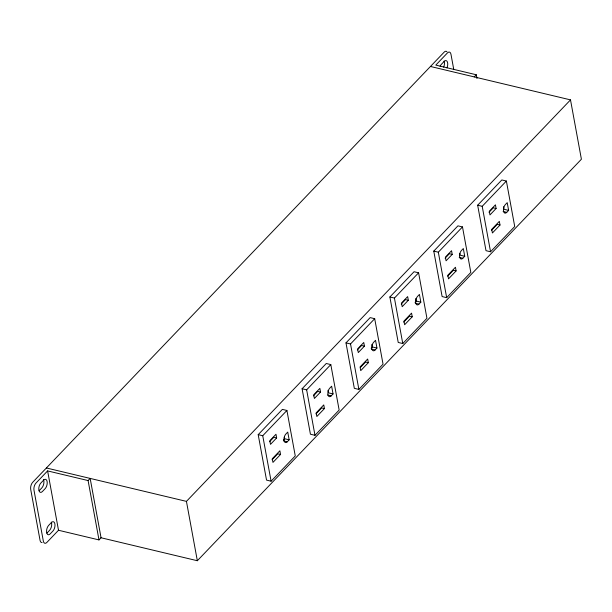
<?xml version="1.0" encoding="UTF-8"?>
<svg xmlns="http://www.w3.org/2000/svg" width="612" height="612" viewBox="0 0 612 612"><rect width="100%" height="100%" fill="white"/><g stroke="black" fill="none" stroke-linecap="round" stroke-linejoin="round"><path stroke-width="0.92" d="M47.614 470.911L35.955 483.098A5.225 2.655 -76.6 0 0 33.989 490.204L43.33 541.077A5.225 2.655 -76.6 0 0 46.849 542.446L58.507 530.26L47.614 470.911L88.097 480.565L90.155 478.416L101.049 537.764L98.991 539.914L58.507 530.26M39.122 490.725L41.868 487.863A5.225 2.655 -76.6 0 0 43.536 479.754M474.224 76.913L476.281 74.763L435.798 65.102L447.456 52.915A5.225 2.655 -76.6 0 1 450.975 54.284L453.691 69.087M46.902 533.121L49.649 530.252A5.225 2.655 -76.6 0 0 51.316 522.143M100.873 537.726L197.332 560.73L186.438 501.381L570.506 99.878L430.458 66.471M258.195 434.65L282.362 409.382L286.913 410.468L295.259 455.932L271.093 481.2L266.541 480.114L258.195 434.65L262.747 435.729L286.913 410.468M302.091 388.758L326.257 363.497L330.809 364.584L339.147 410.048L314.981 435.308L310.429 434.222L302.091 388.758L306.643 389.844L330.809 364.584M345.979 342.873L370.145 317.613L374.697 318.699L383.043 364.163L358.877 389.423L354.325 388.337L345.979 342.873L350.531 343.959L374.697 318.699M389.875 296.988L414.041 271.728L418.593 272.814L426.939 318.278L402.772 343.539L398.221 342.452L389.875 296.988L394.426 298.075L418.593 272.814M433.77 251.104L457.937 225.843L462.488 226.93L470.827 272.394L446.668 297.654L442.116 296.568L433.77 251.104L438.322 252.19L462.488 226.93M477.658 205.219L501.825 179.951L506.376 181.037L514.723 226.501L490.556 251.769L486.004 250.683L477.658 205.219L482.21 206.305L506.376 181.037M269.548 441.749L273.847 437.259L276.647 437.924L275.974 434.26L269.831 440.686L270.504 444.35L276.647 437.924M313.436 395.865L317.735 391.366L320.543 392.04L319.869 388.375L313.719 394.801L314.392 398.458L320.543 392.04M357.332 349.98L361.631 345.482L364.431 346.147L363.757 342.49L357.615 348.909L358.288 352.573L364.431 346.147M401.227 304.095L405.526 299.597L408.326 300.262L407.653 296.606L401.51 303.024L402.183 306.688L408.326 300.262M445.115 258.21L449.422 253.712L452.222 254.378L451.549 250.713L445.406 257.139L446.072 260.804L452.222 254.378M489.011 212.318L493.31 207.828L496.11 208.493L495.437 204.829L489.294 211.255L489.967 214.919L496.11 208.493M283.348 440.051L284.611 438.735L284.297 437.014M371.14 348.282L372.394 346.966L371.92 344.388M415.028 302.389L416.29 301.081L415.816 298.503M287.273 441.795L289.162 439.821L287.739 432.087L285.85 434.061A4.766 2.417 -76.6 0 0 284.06 440.541A4.766 2.417 -76.6 0 0 287.273 441.795L283.631 440.923M331.168 395.91L333.05 393.937L331.635 386.203L329.746 388.176A4.766 2.417 -76.6 0 0 327.955 394.656A4.766 2.417 -76.6 0 0 331.168 395.91L327.527 395.038M375.057 350.026L376.946 348.052L375.531 340.318L373.641 342.292A4.766 2.417 -76.6 0 0 371.851 348.771A4.766 2.417 -76.6 0 0 375.057 350.026L371.415 349.154M418.952 304.133L420.842 302.16L419.419 294.433L417.537 296.407A4.766 2.417 -76.6 0 0 415.739 302.886A4.766 2.417 -76.6 0 0 418.952 304.133L415.311 303.269M462.848 258.249L464.73 256.275L463.315 248.548L461.425 250.515A4.766 2.417 -76.6 0 0 459.635 257.002A4.766 2.417 -76.6 0 0 462.848 258.249L459.207 257.384M506.736 212.364L508.626 210.39L507.21 202.656L505.321 204.63A4.766 2.417 -76.6 0 0 503.531 211.117A4.766 2.417 -76.6 0 0 506.736 212.364L503.095 211.492M272.049 459.75L277.741 453.79L280.548 454.464L279.875 450.799L272.279 458.74L272.952 462.404L280.548 454.464M315.945 413.865L321.637 407.906L324.437 408.579L323.763 404.914L316.175 412.855L316.848 416.512L324.437 408.579M360.468 367.315L365.532 362.021L368.332 362.687L367.659 359.03L360.063 366.963L360.736 370.627L368.332 362.687M403.729 322.088L409.42 316.136L412.228 316.802L411.555 313.137L403.958 321.078L404.631 324.743L412.228 316.802M447.624 276.203L453.316 270.252L456.116 270.917L455.443 267.253L447.854 275.193L448.527 278.858L456.116 270.917M491.512 230.319L497.212 224.367L500.012 225.032L499.338 221.368L491.742 229.309L492.415 232.973L500.012 225.032M197.332 560.73L581.4 159.227L570.506 99.878M508.626 210.39L504.074 209.304L503.599 206.726M464.73 256.275L460.178 255.189L459.864 253.475M416.29 301.081L420.842 302.16M372.394 346.966L376.946 348.052M333.05 393.937L328.499 392.85L328.032 390.272M284.611 438.735L289.162 439.821M46.39 467.973L186.438 501.381M444.06 61.047L444.35 62.049A5.225 2.655 -76.6 0 1 443.654 67.152M476.281 74.763L476.962 78.474M482.21 206.305L490.556 251.769M438.322 252.19L446.668 297.654M394.426 298.075L402.772 343.539M350.531 343.959L358.877 389.423M306.643 389.844L314.981 435.308M262.747 435.729L271.093 481.2M88.097 480.565L98.991 539.914M42.09 542.53A5.225 2.655 -76.6 0 1 40.048 540.297L30.707 489.424A5.225 2.655 -76.6 0 1 32.673 482.317L444.174 52.135A5.225 2.655 -76.6 0 1 446.936 51.768M440.104 66.333A5.225 2.655 -76.6 0 1 441.374 64.329L444.113 61.46A5.225 2.655 -76.6 0 1 447.341 61.835A5.225 2.655 -76.6 0 1 446.936 67.94M43.597 480.168L40.851 483.029A5.225 2.655 -76.6 0 0 38.885 490.143A5.225 2.655 -76.6 0 0 42.412 491.512L45.15 488.644A5.225 2.655 -76.6 0 0 47.116 481.537A5.225 2.655 -76.6 0 0 43.597 480.168M51.377 522.556L48.631 525.425A5.225 2.655 -76.6 0 0 46.665 532.532A5.225 2.655 -76.6 0 0 50.192 533.901L52.93 531.032A5.225 2.655 -76.6 0 0 54.896 523.926A5.225 2.655 -76.6 0 0 51.377 522.556"/></g></svg>
